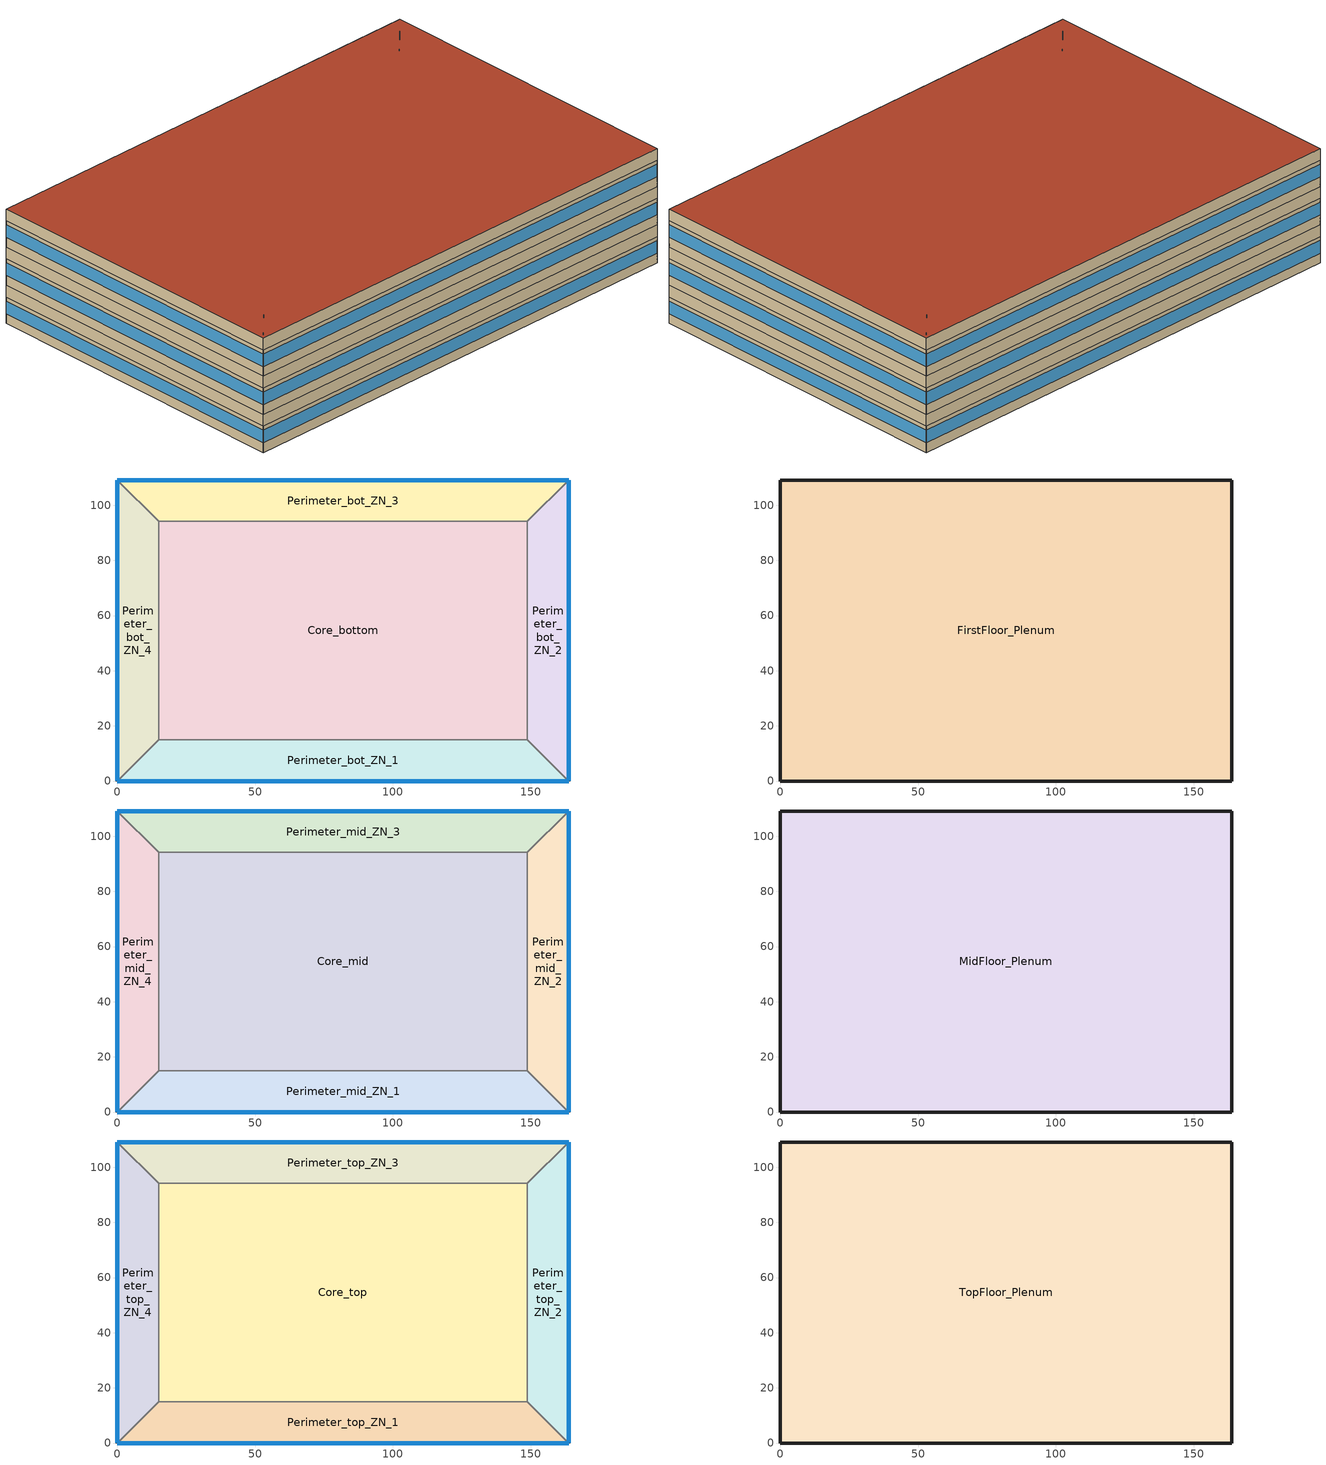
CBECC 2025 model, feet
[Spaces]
Core_bottom
 floor outside (NACM_Conc Raised Flr): 148.75,94.16 148.75,15 15,15 15,94.16 z0
 wall to Perimeter_bot_ZN_2 (NACM_Interior Wall): 148.75,15 148.75,94.16 z0:9
 wall to Perimeter_bot_ZN_3 (NACM_Interior Wall): 148.75,94.16 15,94.16 z0:9
 wall to Perimeter_bot_ZN_1 (NACM_Interior Wall): 15,15 148.75,15 z0:9
 wall to Perimeter_bot_ZN_4 (NACM_Interior Wall): 15,94.16 15,15 z0:9
Perimeter_bot_ZN_2
 floor outside (NACM_Conc Raised Flr): 163.75,109.17 163.75,0 148.75,15 148.75,94.16 z0
 wall outside (NACM_Metal Framed Wall): 163.75,0 163.75,109.17 z0:9
 wall to Perimeter_bot_ZN_1 (NACM_Interior Wall): 148.75,15 163.75,0 z0:9
 wall to Perimeter_bot_ZN_3 (NACM_Interior Wall): 163.75,109.17 148.75,94.16 z0:9
 window (FixedWindow): 163.75,0.01 163.75,109.16 z3.35:7.64
Perimeter_bot_ZN_3
 floor outside (NACM_Conc Raised Flr): 163.75,109.17 148.75,94.16 15,94.16 0,109.17 z0
 wall outside (NACM_Metal Framed Wall): 163.75,109.17 0,109.17 z0:9
 wall to Perimeter_bot_ZN_4 (NACM_Interior Wall): 0,109.17 15,94.16 z0:9
 window (FixedWindow): 163.75,109.17 0,109.17 z3.35:7.64
Perimeter_bot_ZN_1
 floor outside (NACM_Conc Raised Flr): 148.75,15 163.75,0 0,0 15,15 z0
 wall outside (NACM_Metal Framed Wall): 0,0 163.75,0 z0:9
 wall to Perimeter_bot_ZN_4 (NACM_Interior Wall): 15,15 0,0 z0:9
 window (FixedWindow): 0,0 163.75,0 z3.35:7.64
Perimeter_bot_ZN_4
 floor outside (NACM_Conc Raised Flr): 0,109.17 15,94.16 15,15 0,0 z0
 wall outside (NACM_Metal Framed Wall): 0,109.17 0,0 z0:9
 window (FixedWindow): 0,109.16 0,0.01 z3.35:7.64
FirstFloor_Plenum
 floor to Core_bottom (NACM_Drop Ceiling): 148.75,94.16 148.75,15 15,15 15,94.16 z9
 floor to Perimeter_bot_ZN_1 (NACM_Drop Ceiling): 148.75,15 163.75,0 0,0 15,15 z9
 floor to Perimeter_bot_ZN_2 (NACM_Drop Ceiling): 163.75,109.17 163.75,0 148.75,15 148.75,94.16 z9
 floor to Perimeter_bot_ZN_3 (NACM_Drop Ceiling): 163.75,109.17 148.75,94.16 15,94.16 0,109.17 z9
 floor to Perimeter_bot_ZN_4 (NACM_Drop Ceiling): 0,109.17 15,94.16 15,15 0,0 z9
 wall outside (NACM_Metal Framed Wall): 163.75,0 163.75,109.17 0,109.17 0,0 163.75,0 z9:13
Core_mid
 floor to FirstFloor_Plenum (NACM_Interior Floor): 148.75,94.16 148.75,15 15,15 15,94.16 z13
 wall to Perimeter_mid_ZN_2 (NACM_Interior Wall): 148.75,15 148.75,94.16 z13:22
 wall to Perimeter_mid_ZN_3 (NACM_Interior Wall): 148.75,94.16 15,94.16 z13:22
 wall to Perimeter_mid_ZN_1 (NACM_Interior Wall): 15,15 148.75,15 z13:22
 wall to Perimeter_mid_ZN_4 (NACM_Interior Wall): 15,94.16 15,15 z13:22
Perimeter_mid_ZN_2
 floor to FirstFloor_Plenum (NACM_Interior Floor): 163.75,109.17 163.75,0 148.75,15 148.75,94.16 z13
 wall outside (NACM_Metal Framed Wall): 163.75,0 163.75,109.17 z13:22
 wall to Perimeter_mid_ZN_1 (NACM_Interior Wall): 148.75,15 163.75,0 z13:22
 wall to Perimeter_mid_ZN_3 (NACM_Interior Wall): 163.75,109.17 148.75,94.16 z13:22
 window (FixedWindow): 163.75,0.01 163.75,109.16 z16.35:20.64
Perimeter_mid_ZN_3
 floor to FirstFloor_Plenum (NACM_Interior Floor): 163.75,109.17 148.75,94.16 15,94.16 0,109.17 z13
 wall outside (NACM_Metal Framed Wall): 163.75,109.17 0,109.17 z13:22
 wall to Perimeter_mid_ZN_4 (NACM_Interior Wall): 0,109.17 15,94.16 z13:22
 window (FixedWindow): 163.75,109.17 0,109.17 z16.35:20.64
Perimeter_mid_ZN_1
 floor to FirstFloor_Plenum (NACM_Interior Floor): 148.75,15 163.75,0 0,0 15,15 z13
 wall outside (NACM_Metal Framed Wall): 0,0 163.75,0 z13:22
 wall to Perimeter_mid_ZN_4 (NACM_Interior Wall): 15,15 0,0 z13:22
 window (FixedWindow): 0,0 163.75,0 z16.35:20.64
Perimeter_mid_ZN_4
 floor to FirstFloor_Plenum (NACM_Interior Floor): 0,109.17 15,94.16 15,15 0,0 z13
 wall outside (NACM_Metal Framed Wall): 0,109.17 0,0 z13:22
 window (FixedWindow): 0,109.16 0,0.01 z16.35:20.64
MidFloor_Plenum
 floor to Core_mid (NACM_Drop Ceiling): 148.75,94.16 148.75,15 15,15 15,94.16 z22
 floor to Perimeter_mid_ZN_1 (NACM_Drop Ceiling): 148.75,15 163.75,0 0,0 15,15 z22
 floor to Perimeter_mid_ZN_2 (NACM_Drop Ceiling): 163.75,109.17 163.75,0 148.75,15 148.75,94.16 z22
 floor to Perimeter_mid_ZN_3 (NACM_Drop Ceiling): 163.75,109.17 148.75,94.16 15,94.16 0,109.17 z22
 floor to Perimeter_mid_ZN_4 (NACM_Drop Ceiling): 0,109.17 15,94.16 15,15 0,0 z22
 wall outside (NACM_Metal Framed Wall): 163.75,0 163.75,109.17 0,109.17 0,0 163.75,0 z22:26
Core_top
 floor to MidFloor_Plenum (NACM_Interior Floor): 148.75,94.16 148.75,15 15,15 15,94.16 z26
 wall to Perimeter_top_ZN_2 (NACM_Interior Wall): 148.75,15 148.75,94.16 z26:35
 wall to Perimeter_top_ZN_3 (NACM_Interior Wall): 148.75,94.16 15,94.16 z26:35
 wall to Perimeter_top_ZN_1 (NACM_Interior Wall): 15,15 148.75,15 z26:35
 wall to Perimeter_top_ZN_4 (NACM_Interior Wall): 15,94.16 15,15 z26:35
Perimeter_top_ZN_2
 floor to MidFloor_Plenum (NACM_Interior Floor): 163.75,109.17 163.75,0 148.75,15 148.75,94.16 z26
 wall outside (NACM_Metal Framed Wall): 163.75,0 163.75,109.17 z26:35
 wall to Perimeter_top_ZN_1 (NACM_Interior Wall): 148.75,15 163.75,0 z26:35
 wall to Perimeter_top_ZN_3 (NACM_Interior Wall): 163.75,109.17 148.75,94.16 z26:35
 window (FixedWindow): 163.75,0.01 163.75,109.16 z29.35:33.64
Perimeter_top_ZN_3
 floor to MidFloor_Plenum (NACM_Interior Floor): 163.75,109.17 148.75,94.16 15,94.16 0,109.17 z26
 wall outside (NACM_Metal Framed Wall): 163.75,109.17 0,109.17 z26:35
 wall to Perimeter_top_ZN_4 (NACM_Interior Wall): 0,109.17 15,94.16 z26:35
 window (FixedWindow): 163.75,109.17 0,109.17 z29.35:33.64
Perimeter_top_ZN_1
 floor to MidFloor_Plenum (NACM_Interior Floor): 148.75,15 163.75,0 0,0 15,15 z26
 wall outside (NACM_Metal Framed Wall): 0,0 163.75,0 z26:35
 wall to Perimeter_top_ZN_4 (NACM_Interior Wall): 15,15 0,0 z26:35
 window (FixedWindow): 0,0 163.75,0 z29.35:33.64
Perimeter_top_ZN_4
 floor to MidFloor_Plenum (NACM_Interior Floor): 0,109.17 15,94.16 15,15 0,0 z26
 wall outside (NACM_Metal Framed Wall): 0,109.17 0,0 z26:35
 window (FixedWindow): 0,109.16 0,0.01 z29.35:33.64
TopFloor_Plenum
 floor to Core_top (NACM_Drop Ceiling): 148.75,94.16 148.75,15 15,15 15,94.16 z35
 floor to Perimeter_top_ZN_1 (NACM_Drop Ceiling): 148.75,15 163.75,0 0,0 15,15 z35
 floor to Perimeter_top_ZN_2 (NACM_Drop Ceiling): 163.75,109.17 163.75,0 148.75,15 148.75,94.16 z35
 floor to Perimeter_top_ZN_3 (NACM_Drop Ceiling): 163.75,109.17 148.75,94.16 15,94.16 0,109.17 z35
 floor to Perimeter_top_ZN_4 (NACM_Drop Ceiling): 0,109.17 15,94.16 15,15 0,0 z35
 wall outside (NACM_Metal Framed Wall): 163.75,0 163.75,109.17 0,109.17 0,0 163.75,0 z35:39
 roof outside (NACM_Roof): 163.75,0 163.75,109.17 0,109.17 0,0 z39
[Proj]
030006-OffMed-Run29: ZipCode=90045; AnalysisType=Title24Compliance; CompType=NewEnvelope
[Bldg]
OfficeMedium: TotStoryCnt=3; AboveGrdStoryCnt=3
[ConsAssm]
NACM_Metal Framed Wall: CompatibleSurfType=ExteriorWall; ExtRoughness=MediumSmooth; MatRef[1]=NACM_Stucco 7/8in; MatRef[2]=NACM_Building Paper; MatRef[3]=NACM_Wall Insulation_EPS 3in; MatRef[4]=NACM_AGMtlWall_16inOC; MatRef[5]=NACM_Gypsum Board 1/2in
NACM_Roof: CompatibleSurfType=Roof; ExtRoughness=Smooth; MatRef[1]=NACM_Metal Framing_R-0; MatRef[2]=NACM_Roof Ins_EPS 3.5in; CRRCInitialRefl=0.9; CRRCAgedRefl=0.75; CRRCInitialEmit=0.85; CRRCAgedEmit=0.78; CRRCProdID=XXXX-XXXX
NACM_Interior Wall: CompatibleSurfType=InteriorWall; MatRef[1]=NACM_Gypsum Board 5/8in; MatRef[2]=NACM_Gypsum Board 5/8in
NACM_Conc Raised Flr: CompatibleSurfType=ExteriorFloor; ExtRoughness=Smooth; MatRef[1]=NACM_Polyiso_aged_unfaced 3.5in; MatRef[2]=NACM_Concrete 4in_80lb/ft3; MatRef[3]=NACM_Metal Deck; MatRef[4]=NACM_OSB_5/8in; MatRef[5]=NACM_Carpet 3/4in
NACM_Drop Ceiling: CompatibleSurfType=InteriorFloor; MatRef[1]=NACM_Acoustic Tile 3/4in
NACM_Interior Floor: CompatibleSurfType=InteriorFloor; MatRef[1]=NACM_Concrete 4in_140lb/ft3; MatRef[2]=NACM_Carpet 3/4in
[FenCons]
FixedWindow: FenType=VerticalFenestration; FenProdType=FixedWindow; AssmContext=Manufactured; CertificationMthd=NFRCRated; WinDivider=DividerBtwnPanesLessThan7_16in; SHGC=0.32; UFactor=0.35; VT=0.53
[Mat]
NACM_Stucco 7/8in: CodeCat=Plastering Materials; CodeItem=Stucco - 7/8 in.
NACM_Building Paper: CodeCat=Building Membrane; CodeItem=Building Paper - 1/16 in.
NACM_Concrete 4in_140lb/ft3: CodeCat=Concrete; CodeItem=Concrete - 140 lb/ft3 - 4 in.
NACM_Carpet 3/4in: CodeCat=Finish Materials; CodeItem=Carpet - 3/4 in.
NACM_AGMtlWall_16inOC: CodeCat=Air; CodeItem=Air - Metal Wall Framing - 16 or 24 in. OC; FrmMat=Metal; FrmConfig=Wall16inOC; FrmDepth=5_5In; CavityInsOpt=R-19
NACM_Gypsum Board 5/8in: CodeCat=Bldg Board and Siding; CodeItem=Gypsum Board - 5/8 in.
NACM_Acoustic Tile 3/4in: CodeCat=Finish Materials; CodeItem=Acoustic Tile - 3/4 in.
NACM_Gypsum Board 1/2in: CodeCat=Bldg Board and Siding; CodeItem=Gypsum Board - 1/2 in.
NACM_Roof Ins_EPS 3.5in: CodeCat=Insulation Board; CodeItem=Expanded Polystyrene - EPS - 3 1/2 in. R15
NACM_Polyiso_aged_unfaced 3.5in: CodeCat=Insulation Board; CodeItem=Cellular polyisocyanurate (unfaced) - 3 1/2 in. R21
NACM_Concrete 4in_80lb/ft3: CodeCat=Concrete; CodeItem=Concrete - 80 lb/ft3 - 4 in.
NACM_OSB_5/8in: CodeCat=Bldg Board and Siding; CodeItem=OSB - Oriented Strand Board - 5/8 in.
NACM_Metal Deck: CodeCat=Bldg Board and Siding; CodeItem=Metal Deck - 1/16 in.
NACM_Metal Framing_R-0: CodeCat=Roofing; CodeItem=Metal Standing Seam - 1/16 in.
NACM_Wall Insulation_EPS 3in: CodeCat=Insulation Board; CodeItem=Expanded Polystyrene - EPS - 3 in. R13
[Story]
BottomFlr; MidFlr; TopFloor
[Spc]
Name | Story | CondgType | ThrmlZnRef | Vol | SpcFuncDefaultsRef
Core_bottom | BottomFlr | DirectlyConditioned | Core_bottom Thermal Zone | 95280.3 | Office Mod Defaults
Perimeter_bot_ZN_1 | BottomFlr | DirectlyConditioned | Perimeter_bot_ZN_1 Thermal Zone | 20085.9 | Office Mod Defaults
Perimeter_bot_ZN_2 | BottomFlr |  | Perimeter_bot_ZN_2 Thermal Zone | 12716.1 | Office Mod Defaults
Perimeter_bot_ZN_3 | BottomFlr |  | Perimeter_bot_ZN_3 Thermal Zone | 20085.9 | Office Mod Defaults
Perimeter_bot_ZN_4 | BottomFlr |  | Perimeter_bot_ZN_4 Thermal Zone | 12715.2 | Office Mod Defaults
FirstFloor_Plenum | BottomFlr | Plenum | FirstFloor_Plenum Thermal Zone | 71503.7
Core_mid | MidFlr |  | Core_mid Thermal Zone | 95280.3 | Office Mod Defaults
Perimeter_mid_ZN_1 | MidFlr |  | Perimeter_mid_ZN_1 Thermal Zone | 20085.9 | Office Mod Defaults
Perimeter_mid_ZN_2 | MidFlr |  | Perimeter_mid_ZN_2 Thermal Zone | 12716.1 | Office Mod Defaults
Perimeter_mid_ZN_3 | MidFlr |  | Perimeter_mid_ZN_3 Thermal Zone | 20085.9 | Office Mod Defaults
Perimeter_mid_ZN_4 | MidFlr |  | Perimeter_mid_ZN_4 Thermal Zone | 12715.2 | Office Mod Defaults
MidFloor_Plenum | MidFlr | Plenum | MidFloor_Plenum Thermal Zone | 71503.7
Core_top | TopFloor |  | Core_top Thermal Zone | 95280.3 | Office Mod Defaults
Perimeter_top_ZN_1 | TopFloor |  | Perimeter_top_ZN_1 Thermal Zone | 20085.9 | Office Mod Defaults
Perimeter_top_ZN_2 | TopFloor |  | Perimeter_top_ZN_2 Thermal Zone | 12716.1 | Office Mod Defaults
Perimeter_top_ZN_3 | TopFloor |  | Perimeter_top_ZN_3 Thermal Zone | 20085.9 | Office Mod Defaults
Perimeter_top_ZN_4 | TopFloor |  | Perimeter_top_ZN_4 Thermal Zone | 12715.2 | Office Mod Defaults
TopFloor_Plenum | TopFloor | Plenum | TopFloor_Plenum Thermal Zone | 71503.7
[ThrmlZn]
Name | Type
Perimeter_bot_ZN_1 Thermal Zone; Perimeter_bot_ZN_2 Thermal Zone; Perimeter_bot_ZN_3 Thermal Zone; Perimeter_bot_ZN_4 Thermal Zone; Core_bottom Thermal Zone; Perimeter_mid_ZN_1 Thermal Zone; Perimeter_mid_ZN_2 Thermal Zone; Perimeter_mid_ZN_3 Thermal Zone; Perimeter_mid_ZN_4 Thermal Zone; Perimeter_top_ZN_1 Thermal Zone; Perimeter_top_ZN_2 Thermal Zone; Perimeter_top_ZN_3 Thermal Zone; Perimeter_top_ZN_4 Thermal Zone; Core_top Thermal Zone | Conditioned
FirstFloor_Plenum Thermal Zone; MidFloor_Plenum Thermal Zone; TopFloor_Plenum Thermal Zone | Plenum
Core_mid Thermal Zone
[SpcFuncDefaults]
Office Mod Defaults: SpcFunc=Office Area (>250 square feet); OccLatHtRt=200; OccSchRef=Office Occupancy; IntLPDReg=0; IntLtgRegSchRef=Office Lights; IntLtgRegHtGnRadFrac=0.7; RecptPwrDens=1.34; RecptSchRef=Office Receptacle; ProcElecSchRef=Office Receptacle; CommRfrgEqpSchRef=Office Receptacle; ElevSchRef=Office Elevator; ProcGasSchRef=Office Receptacle; HotWtrHtgSchRef=Office ServiceHotWater
[Sch] Type=Fraction
Name | EndMonth[1] | EndDay[1] | SchWeekRef[1]
Office Occupancy | 12 | 31 | OfficeOccupancyWk
Office Receptacle | 12 | 31 | OfficeReceptacleWk
Office ServiceHotWater | 12 | 31 | OfficeServiceHotWaterWk
Office Elevator |  |  | OfficeElevatorWk
Office Lights | 12 | 31 | OfficeLightsWk
[SchWeek] Type=Fraction
Name | SchDaySunRef | SchDayMonRef | SchDayTueRef | SchDayWedRef | SchDayThuRef | SchDayFriRef | SchDaySatRef | SchDayHolRef | SchDayClgDDRef | SchDayHtgDDRef | SchDayWDRef
OfficeOccupancyWk | OfficeOccupancySun | OfficeOccupancyWD | OfficeOccupancyWD | OfficeOccupancyWD | OfficeOccupancyWD | OfficeOccupancyWD | OfficeOccupancySat | OfficeOccupancySun | OnDay | OffDay
OfficeReceptacleWk | OfficeReceptacleSun | OfficeReceptacleWD | OfficeReceptacleWD | OfficeReceptacleWD | OfficeReceptacleWD | OfficeReceptacleWD | OfficeReceptacleSat | OfficeReceptacleSun | OnDay | OffDay
OfficeServiceHotWaterWk | OfficeServiceHotWaterSun | OfficeServiceHotWaterWD | OfficeServiceHotWaterWD | OfficeServiceHotWaterWD | OfficeServiceHotWaterWD | OfficeServiceHotWaterWD | OfficeServiceHotWaterSat | OfficeServiceHotWaterSun | OnDay | OffDay
OfficeElevatorWk | OfficeElevatorSun |  |  |  |  |  | OfficeElevatorSat |  |  |  | OfficeElevatorWD
OfficeLightsWk | OfficeLightsSun | OfficeLightsWD | OfficeLightsWD | OfficeLightsWD | OfficeLightsWD | OfficeLightsWD | OfficeLightsSat | OfficeLightsSun | OnDay | OffDay
[SchDay] Type=Fraction
Name | Hr
OfficeOccupancySun | ( 0, 0, 0, 0, 0, 0, 0.05, 0.05, 0.05, 0.05, 0.05, 0.05, 0.05, 0.05, 0.05, 0.05, 0.05, 0.05, 0, 0, 0, 0, 0, 0 )
OfficeOccupancyWD | ( 0, 0, 0, 0, 0, 0, 0.1, 0.2, 0.95, 0.95, 0.95, 0.95, 0.5, 0.95, 0.95, 0.95, 0.95, 0.3, 0.1, 0.1, 0.1, 0.1, 0.05, 0.05 )
OfficeOccupancySat | ( 0, 0, 0, 0, 0, 0, 0.1, 0.1, 0.3, 0.3, 0.3, 0.3, 0.1, 0.1, 0.1, 0.1, 0.1, 0.05, 0.05, 0, 0, 0, 0, 0 )
OfficeReceptacleSun; OfficeLightsSun | ( 0.05, 0.05, 0.05, 0.05, 0.05, 0.05, 0.05, 0.05, 0.05, 0.05, 0.05, 0.05, 0.05, 0.05, 0.05, 0.05, 0.05, 0.05, 0.05, 0.05, 0.05, 0.05, 0.05, 0.05 )
OfficeReceptacleWD | ( 0.05, 0.05, 0.05, 0.05, 0.05, 0.1, 0.1, 0.3, 0.9, 0.9, 0.9, 0.9, 0.9, 0.9, 0.9, 0.9, 0.9, 0.5, 0.3, 0.3, 0.2, 0.2, 0.1, 0.05 )
OfficeReceptacleSat; OfficeLightsSat | ( 0.05, 0.05, 0.05, 0.05, 0.05, 0.05, 0.1, 0.1, 0.3, 0.3, 0.3, 0.3, 0.15, 0.15, 0.15, 0.15, 0.15, 0.05, 0.05, 0.05, 0.05, 0.05, 0.05, 0.05 )
OfficeServiceHotWaterSun | ( 0.04, 0.04, 0.04, 0.04, 0.04, 0.07, 0.04, 0.04, 0.04, 0.04, 0.04, 0.06, 0.06, 0.09, 0.06, 0.04, 0.04, 0.04, 0.04, 0.04, 0.04, 0.07, 0.04, 0.04 )
OfficeServiceHotWaterWD | ( 0.05, 0.05, 0.05, 0.05, 0.05, 0.08, 0.07, 0.19, 0.35, 0.38, 0.39, 0.47, 0.57, 0.54, 0.34, 0.33, 0.44, 0.26, 0.21, 0.15, 0.17, 0.08, 0.05, 0.05 )
OfficeServiceHotWaterSat | ( 0.05, 0.05, 0.05, 0.05, 0.05, 0.08, 0.07, 0.11, 0.15, 0.21, 0.19, 0.23, 0.2, 0.19, 0.15, 0.12, 0.14, 0.07, 0.07, 0.07, 0.07, 0.09, 0.05, 0.05 )
OfficeElevatorWD | ( 0, 0, 0, 0, 0, 0, 0, 0.35, 0.69, 0.43, 0.37, 0.43, 0.58, 0.48, 0.37, 0.37, 0.46, 0.62, 0.2, 0.12, 0.04, 0.04, 0, 0 )
OfficeElevatorSat | ( 0, 0, 0, 0, 0, 0, 0, 0.16, 0.14, 0.21, 0.18, 0.25, 0.21, 0.13, 0.08, 0.04, 0.05, 0.06, 0, 0, 0, 0, 0, 0 )
OfficeElevatorSun; OffDay | ( 0, 0, 0, 0, 0, 0, 0, 0, 0, 0, 0, 0, 0, 0, 0, 0, 0, 0, 0, 0, 0, 0, 0, 0 )
OfficeLightsWD | ( 0.05, 0.05, 0.05, 0.05, 0.05, 0.1, 0.1, 0.3, 0.65, 0.65, 0.65, 0.65, 0.65, 0.65, 0.65, 0.65, 0.65, 0.35, 0.3, 0.3, 0.2, 0.2, 0.1, 0.05 )
OnDay | ( 1, 1, 1, 1, 1, 1, 1, 1, 1, 1, 1, 1, 1, 1, 1, 1, 1, 1, 1, 1, 1, 1, 1, 1 )
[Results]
End Use | Proposed Design Site Elec. (MWh/yr) | Proposed Site Gas (MBtu/yr) | Proposed LSC¹ ($/ft²-yr) | Standard Design Site Elec. (MWh/yr) | Standard Site Gas (MBtu/yr) | Standard LSC¹ ($/ft²-yr) | Compliance Margins LSC¹ ($/ft²-yr)
Space Heating | 0.0 | 144.9 | 1.63 | 0.0 | 147.8 | 1.66 | 0.03
Space Cooling | 77.9 | -- | 6.55 | 75.9 | -- | 6.39 | -0.16
Indoor Fans | 29.0 | -- | 2.55 | 28.2 | -- | 2.48 | -0.07
Heat Rejection | -- | -- | -- | -- | -- | -- | --
Pumps & Misc. | 0.0 | -- | 0.00 | 0.0 | -- | 0.00 | --
Domestic Hot Water | -- | -- | -- | -- | -- | -- | --
Indoor Lighting | 56.3 | -- | 5.20 | 57.1 | -- | 5.26 | 0.06
Total Compliance | 163.2 | 144.9 | 15.93 | -117.7 | 147.8 | -3.54 | -19.47
Receptacle | 229.7 | -- | 20.15 | 229.7 | -- | 20.15 | --
Process | -- | -- | -- | -- | -- | -- | --
Other Lighting | -- | -- | -- | -- | -- | -- | --
Process Motors | -- | -- | -- | -- | -- | -- | --
Photovoltaics | -- | -- | -- | -282.0 | -- | -20.03 | -20.03
Battery Storage | -- | -- | -- | 3.1 | -- | 0.70 | 0.70
Project Total | 392.9 | 144.9 | 36.08 | 112.0 | 147.8 | 16.61 | -19.47
Efficiency Compliance | 163.2 | 144.9 | 15.93 | 161.2 | 147.8 | 15.79 | -0.14
FAIL
